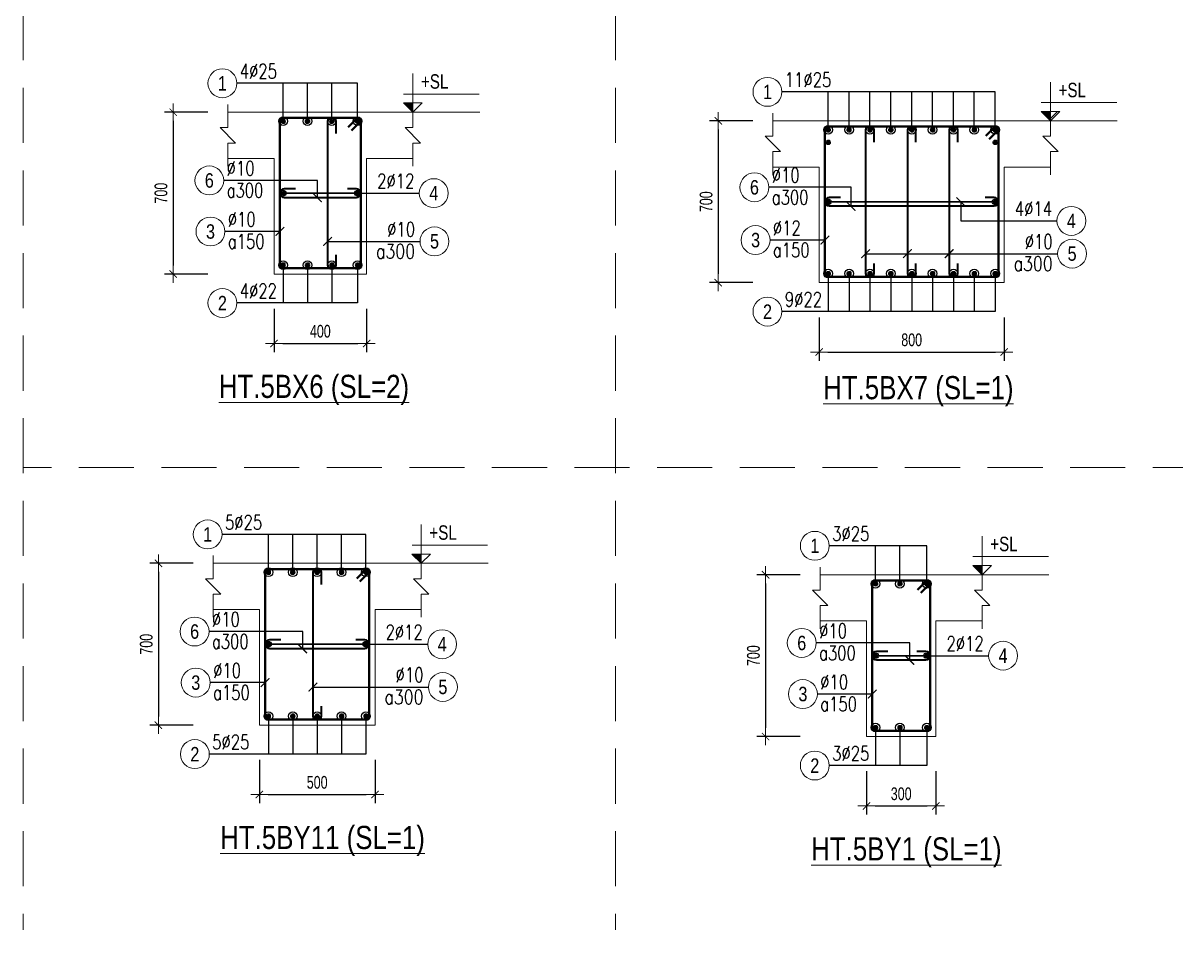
# Model space of a CAD drawing. Header units: millimetres. Extents: x 225489 to 327520, y -235866 to -221866.
# Drawn here: x 230612 to 235597, y -235866 to -231944 of the extents above; entities that cross this region are included whole.
import ezdxf
from ezdxf.enums import TextEntityAlignment as Align

# ---------------------------------------------------------------- set-up
doc = ezdxf.new("R2010")
doc.units = ezdxf.units.MM
doc.header["$PDMODE"] = 3
doc.linetypes.add('HIDDEN2', pattern=[4.762499999999999, 3.175, -1.5875])
doc.layers.get('0').update_dxf_attribs({"lineweight": 20})
doc.layers.get('Defpoints').update_dxf_attribs({"color": 151, "lineweight": 9})
for name, color, linetype, lineweight in [('NDC_S_ANNO', 7, 'Continuous', 20), ('NDC_S_CONTINUOUS', 3, 'Continuous', 20), ('NDC_S_DIM', 1, 'Continuous', 15), ('NDC_S_HIDDEN', 8, 'HIDDEN2', 13), ('NDC_S_REBAR', 4, 'Continuous', 35), ('NDC_S_STIRRUP', 4, 'Continuous', 40), ('NDC_S_TEXT SYMBOL', 7, 'Continuous', 20), ('NDC_S_THIN LINE', 8, 'Continuous', 9), ('NDC_S_VN TEXT', 7, 'Continuous', 20)]:
    doc.layers.add(name, color=color, linetype=linetype, lineweight=lineweight)
doc.styles.add('ARIAL', font='arial.ttf', dxfattribs={"width": 0.8})
doc.styles.add('NDC_ANNO', font='', dxfattribs={"width": 0.8})
doc.styles.add('NDC_DIM', font='', dxfattribs={"width": 0.75})
doc.styles.add('NDC_EN TXT', font='romans.shx', dxfattribs={"width": 0.8})
doc.styles.get('NDC_ANNO').set_extended_font_data('Dotum')
doc.styles.get('NDC_DIM').set_extended_font_data('Dotum')
doc.dimstyles.new('NDC_dim_25', dxfattribs={"dimscale": 25, "dimtxt": 2.2, "dimasz": 1.5, "dimexe": 1.5, "dimexo": 2.5, "dimgap": 1, "dimtad": 1, "dimdec": 0, "dimzin": 0, "dimdsep": 46, "dimtxsty": 'NDC_DIM', "dimblk": 'DIMMARK', "dimcen": 0.09, "dimdle": 1.2, "dimclrd": 1, "dimclre": 1, "dimclrt": 3, "dimadec": 0, "dimazin": 0, "dimtfac": 1, "dimtdec": 0, "dimtix": 1, "dimtofl": 0, "dimtmove": 0, "dimatfit": 3, "dimfxl": 6, "dimfxlon": 1, "dimtolj": 1, "dimtzin": 0, "dimarcsym": 0})

# ---------------------------------------------------------------- blocks, each defined once
blk = doc.blocks.new('kata_block_THEP')
at = {"layer": 'NDC_S_REBAR', "color": 0}
for p, q in [((-0.5, 0), (0.5, 0)), ((-0.3535533905960619, 0.353553390592424), (0.3535533905960619, -0.353553390592424)), ((0.3535533905960619, 0.353553390592424), (-0.3535533905960619, -0.353553390592424)), ((0, 0.5), (0, -0.5))]:
    blk.add_line(p, q, dxfattribs=at)
at = {"layer": 'NDC_S_REBAR', "color": 0, "const_width": 0.08333333333333334}
blk.add_lwpolyline([(-0.5, -1.818989403545856e-12, 1), (0.5000000000145519, -1.818989403545856e-12, 1), (-0.5, -1.818989403545856e-12, 1)], format="xyb", dxfattribs=at)
blk = doc.blocks.new('DIMMARK')
at = {"layer": 'NDC_S_DIM', "color": 1}
blk.add_line((-1.5, 0), (1, 0), dxfattribs=at)
at = {"layer": 'NDC_S_DIM', "color": 2, "const_width": 0.1}
blk.add_lwpolyline([(-0.4242640687119285, -0.4242640687119285), (0.4242640687119285, 0.4242640687119285)], dxfattribs=at)
blk = doc.blocks.new('*D74')
at = {"layer": 'Defpoints', "color": 0, "transparency": 16777216}
for p in [(231767.4568942757, -232329.8664509654), (231261.4568942757, -233029.8664509654), (231767.4568942757, -233029.8664509654)]:
    blk.add_point(p, dxfattribs=at)
at = {"layer": 'NDC_S_DIM', "color": 1, "lineweight": -2, "transparency": 16777216}
for p, q in [((231411.4568942757, -232329.8664509654), (231223.9568942757, -232329.8664509654)), ((231261.4568942757, -232367.3664509654), (231261.4568942757, -232992.3664509654)), ((231411.4568942757, -233029.8664509654), (231223.9568942757, -233029.8664509654))]:
    blk.add_line(p, q, dxfattribs=at)
at = {"layer": 'NDC_S_DIM', "color": 1, "lineweight": -2, "transparency": 16777216, "xscale": 37.5, "yscale": 37.5, "zscale": 37.5}
for p, rotation in [((231261.4568942757, -232329.8664509654), 90), ((231261.4568942757, -233029.8664509654), 270)]:
    blk.add_blockref('DIMMARK', p, dxfattribs=dict(at, rotation=rotation))
at = {"layer": 'NDC_S_DIM', "color": 3, "transparency": 16777216, "insert": (231208.9568942758, -232679.8664509653), "char_height": 55.00000000000001, "attachment_point": 5, "rotation": 90, "style": 'NDC_DIM'}
blk.add_mtext('\\A1;700', dxfattribs=at)
blk = doc.blocks.new('*D75')
at = {"layer": 'Defpoints', "color": 0, "transparency": 16777216}
for p in [(231697.7837697314, -233029.8664509654), (232097.7837697314, -233029.8664509654), (232097.7837697314, -233329.8664509654)]:
    blk.add_point(p, dxfattribs=at)
at = {"layer": 'NDC_S_DIM', "color": 1, "lineweight": -2, "transparency": 16777216}
for p, q in [((231697.7837697314, -233179.8664509654), (231697.7837697314, -233367.3664509654)), ((232097.7837697314, -233179.8664509654), (232097.7837697314, -233367.3664509654)), ((231735.2837697314, -233329.8664509654), (232060.2837697314, -233329.8664509654))]:
    blk.add_line(p, q, dxfattribs=at)
at = {"layer": 'NDC_S_DIM', "color": 1, "lineweight": -2, "transparency": 16777216, "xscale": 37.5, "yscale": 37.5, "zscale": 37.5, "rotation": 180}
blk.add_blockref('DIMMARK', (231697.7837697314, -233329.8664509654), dxfattribs=at)
at = {"layer": 'NDC_S_DIM', "color": 1, "lineweight": -2, "transparency": 16777216, "xscale": 37.5, "yscale": 37.5, "zscale": 37.5}
blk.add_blockref('DIMMARK', (232097.7837697314, -233329.8664509654), dxfattribs=at)
at = {"layer": 'NDC_S_DIM', "color": 3, "transparency": 16777216, "insert": (231897.7837697314, -233277.3664509654), "char_height": 55.00000000000001, "attachment_point": 5, "style": 'NDC_DIM'}
blk.add_mtext('\\A1;400', dxfattribs=at)
blk = doc.blocks.new('kata_block_CT')
at = {"layer": 'NDC_S_ANNO'}
blk.add_hatch(color=3, dxfattribs=at).paths.add_polyline_path([(0, 1.596954857557648), (-1.612010908633238, 1.596954857557648), (0, 0)])
at = {"layer": 'NDC_S_ANNO', "ltscale": 50}
h = blk.add_hatch(dxfattribs=at)
h.set_pattern_fill('ANSI31', color=256, scale=1.406250541793835, style=0)
h.set_pattern_definition([(45.00000000000001, (0, 5.456968210637569e-12), (-3.157122508925224, 3.157122508925225), [])])
h.paths.add_polyline_path([(0, 1.596954857557648), (0, 0), (1.612010908924276, 1.596954857557648)])
for p, q in [((-1.592704896858777, 3.140833880479477), (11.46947077315417, 3.140833880479477)), ((11.56125648126181, 5.456968210637569e-12), (-1.63869572513795, 5.456968210637569e-12))]:
    blk.add_line(p, q, dxfattribs=at)
for points in [[(0, 6.69495074864426), (0, 0)], [(0, 0), (-1.612010908924276, 1.596954857557648), (0, 1.596954857557648)], [(0, 0), (1.612010908924276, 1.596954857557648), (0, 1.596954857557648)]]:
    blk.add_lwpolyline(points, dxfattribs=at)
at = {"layer": 'NDC_S_ANNO', "color": 8, "ltscale": 50}
blk.add_lwpolyline([(0, 0), (-1.612010908633238, 1.596954857557648), (0, 1.596954857557648)], dxfattribs=at)
at = {"layer": 'NDC_S_TEXT SYMBOL', "color": 3, "style": 'NDC_ANNO', "width": 0.8}
blk.add_attdef('CT', (1.409564409346785, 4.068271311703938), '', height=2.5, dxfattribs=at)
blk = doc.blocks.new('kata_block_TD')
at = {"color": 6, "linetype": 'ByBlock', "lineweight": -2, "style": 'ARIAL', "width": 0.8}
blk.add_attdef('SECTDET2', text='', height=5, dxfattribs=at).set_placement((0, 7.970649532882817), align=Align.CENTER)
at = {"color": 0, "linetype": 'ByBlock', "lineweight": -2, "style": 'ARIAL', "width": 0.8}
blk.add_attdef('SECTDET1', text='', height=5, dxfattribs=at).set_placement((0, 1.470649532882817), align=Align.CENTER)
at = {"color": 3, "lineweight": 25, "style": 'ARIAL', "width": 0.8}
blk.add_attdef('SSCALE', text='', height=2.5, dxfattribs=at).set_placement((0, -3.998868953555331), align=Align.CENTER)
blk = doc.blocks.new('*U12')
blk.add_circle((-2.5, 0), 2.5)
at = {"layer": 'NDC_S_VN TEXT', "color": 3, "style": 'NDC_EN TXT', "width": 0.75}
for tag, p in [('DK1', (0.5, 0.8455043070534884)), ('KC1', (0.5, -2.972544307831413))]:
    blk.add_attdef(tag, p, '', height=2.5, dxfattribs=at)
at = {"layer": 'NDC_S_VN TEXT', "color": 7, "style": 'ARIAL', "width": 0.8}
blk.add_attdef('SH2', text='', height=2.5, dxfattribs=at).set_placement((-2.5, 0), align=Align.MIDDLE)
blk = doc.blocks.new('*U15')
blk.add_circle((2.5, 0), 2.5)
at = {"layer": 'NDC_S_VN TEXT', "color": 3, "style": 'NDC_EN TXT'}
for tag, width, p in [('DK2', 0.75, (-0.85, 0.8455043070534884)), ('KC2', 0.8, (-0.85, -2.972544307831413))]:
    blk.add_attdef(tag, text='', height=2.5, dxfattribs=dict(at, width=width)).set_placement(p, align=Align.RIGHT)
at = {"layer": 'NDC_S_VN TEXT', "color": 7, "style": 'ARIAL', "width": 0.8}
blk.add_attdef('SH3', text='', height=2.5, dxfattribs=at).set_placement((2.5, 0), align=Align.MIDDLE)
blk = doc.blocks.new('*U10')
blk.add_circle((2.5, 0), 2.5)
at = {"layer": 'NDC_S_VN TEXT', "color": 3, "style": 'NDC_EN TXT', "width": 0.75}
blk.add_attdef('DK2', text='', height=2.5, dxfattribs=at).set_placement((-0.85, 0.8455043070534884), align=Align.RIGHT)
at = {"layer": 'NDC_S_VN TEXT', "color": 7, "style": 'ARIAL', "width": 0.8}
blk.add_attdef('SH3', text='', height=2.5, dxfattribs=at).set_placement((2.5, 0), align=Align.MIDDLE)
blk = doc.blocks.new('*U11')
blk.add_circle((-2.5, 0), 2.5)
at = {"layer": 'NDC_S_VN TEXT', "color": 3, "style": 'NDC_EN TXT', "width": 0.75}
blk.add_attdef('DK1', (0.5, 0.8455043070534884), '', height=2.5, dxfattribs=at)
at = {"layer": 'NDC_S_VN TEXT', "color": 7, "style": 'ARIAL', "width": 0.8}
blk.add_attdef('SH2', text='', height=2.5, dxfattribs=at).set_placement((-2.5, 0), align=Align.MIDDLE)
blk = doc.blocks.new('*D76')
at = {"layer": 'Defpoints', "color": 0, "transparency": 16777216}
for p in [(234054.6788477843, -233066.8943054327), (234854.6788477843, -233066.8943054327), (234854.6788477843, -233366.8943054327)]:
    blk.add_point(p, dxfattribs=at)
at = {"layer": 'NDC_S_DIM', "color": 1, "lineweight": -2, "transparency": 16777216}
for p, q in [((234054.6788477843, -233216.8943054327), (234054.6788477843, -233404.3943054327)), ((234854.6788477843, -233216.8943054327), (234854.6788477843, -233404.3943054327)), ((234092.1788477843, -233366.8943054327), (234817.1788477843, -233366.8943054327))]:
    blk.add_line(p, q, dxfattribs=at)
at = {"layer": 'NDC_S_DIM', "color": 1, "lineweight": -2, "transparency": 16777216, "xscale": 37.5, "yscale": 37.5, "zscale": 37.5, "rotation": 180}
blk.add_blockref('DIMMARK', (234054.6788477843, -233366.8943054327), dxfattribs=at)
at = {"layer": 'NDC_S_DIM', "color": 1, "lineweight": -2, "transparency": 16777216, "xscale": 37.5, "yscale": 37.5, "zscale": 37.5}
blk.add_blockref('DIMMARK', (234854.6788477843, -233366.8943054327), dxfattribs=at)
at = {"layer": 'NDC_S_DIM', "color": 3, "transparency": 16777216, "insert": (234454.6788477843, -233314.3943054327), "char_height": 55.00000000000001, "attachment_point": 5, "style": 'NDC_DIM'}
blk.add_mtext('\\A1;800', dxfattribs=at)
blk = doc.blocks.new('*D77')
at = {"layer": 'Defpoints', "color": 0, "transparency": 16777216}
for p in [(234124.3519723286, -232366.8943054327), (233618.3519723286, -233066.8943054327), (234124.3519723286, -233066.8943054327)]:
    blk.add_point(p, dxfattribs=at)
at = {"layer": 'NDC_S_DIM', "color": 1, "lineweight": -2, "transparency": 16777216}
for p, q in [((233768.3519723286, -232366.8943054327), (233580.8519723286, -232366.8943054327)), ((233618.3519723286, -232404.3943054327), (233618.3519723286, -233029.3943054327)), ((233768.3519723286, -233066.8943054327), (233580.8519723286, -233066.8943054327))]:
    blk.add_line(p, q, dxfattribs=at)
at = {"layer": 'NDC_S_DIM', "color": 1, "lineweight": -2, "transparency": 16777216, "xscale": 37.5, "yscale": 37.5, "zscale": 37.5}
for p, rotation in [((233618.3519723286, -232366.8943054327), 90), ((233618.3519723286, -233066.8943054327), 270)]:
    blk.add_blockref('DIMMARK', p, dxfattribs=dict(at, rotation=rotation))
at = {"layer": 'NDC_S_DIM', "color": 3, "transparency": 16777216, "insert": (233565.8519723286, -232716.8943054327), "char_height": 55.00000000000001, "attachment_point": 5, "rotation": 90, "style": 'NDC_DIM'}
blk.add_mtext('\\A1;700', dxfattribs=at)
blk = doc.blocks.new('*D80')
at = {"layer": 'Defpoints', "color": 0, "transparency": 16777216}
for p in [(231634.1379715345, -234980.4652427659), (232134.1379715345, -234980.4652427659), (232134.1379715345, -235280.4652427659)]:
    blk.add_point(p, dxfattribs=at)
at = {"layer": 'NDC_S_DIM', "color": 1, "lineweight": -2, "transparency": 16777216}
for p, q in [((231634.1379715345, -235130.4652427659), (231634.1379715345, -235317.9652427659)), ((232134.1379715345, -235130.4652427659), (232134.1379715345, -235317.9652427659)), ((231671.6379715345, -235280.4652427659), (232096.6379715345, -235280.4652427659))]:
    blk.add_line(p, q, dxfattribs=at)
at = {"layer": 'NDC_S_DIM', "color": 1, "lineweight": -2, "transparency": 16777216, "xscale": 37.5, "yscale": 37.5, "zscale": 37.5, "rotation": 180}
blk.add_blockref('DIMMARK', (231634.1379715345, -235280.4652427659), dxfattribs=at)
at = {"layer": 'NDC_S_DIM', "color": 1, "lineweight": -2, "transparency": 16777216, "xscale": 37.5, "yscale": 37.5, "zscale": 37.5}
blk.add_blockref('DIMMARK', (232134.1379715345, -235280.4652427659), dxfattribs=at)
at = {"layer": 'NDC_S_DIM', "color": 3, "transparency": 16777216, "insert": (231884.1379715345, -235227.9652427659), "char_height": 55.00000000000001, "attachment_point": 5, "style": 'NDC_DIM'}
blk.add_mtext('\\A1;500', dxfattribs=at)
blk = doc.blocks.new('*D81')
at = {"layer": 'Defpoints', "color": 0, "transparency": 16777216}
for p in [(231703.8110960788, -234280.4652427659), (231197.8110960788, -234980.4652427659), (231703.8110960788, -234980.4652427659)]:
    blk.add_point(p, dxfattribs=at)
at = {"layer": 'NDC_S_DIM', "color": 1, "lineweight": -2, "transparency": 16777216}
for p, q in [((231347.8110960788, -234280.4652427659), (231160.3110960788, -234280.4652427659)), ((231197.8110960788, -234317.9652427659), (231197.8110960788, -234942.9652427659)), ((231347.8110960788, -234980.4652427659), (231160.3110960788, -234980.4652427659))]:
    blk.add_line(p, q, dxfattribs=at)
at = {"layer": 'NDC_S_DIM', "color": 1, "lineweight": -2, "transparency": 16777216, "xscale": 37.5, "yscale": 37.5, "zscale": 37.5}
for p, rotation in [((231197.8110960788, -234280.4652427659), 90), ((231197.8110960788, -234980.4652427659), 270)]:
    blk.add_blockref('DIMMARK', p, dxfattribs=dict(at, rotation=rotation))
at = {"layer": 'NDC_S_DIM', "color": 3, "transparency": 16777216, "insert": (231145.3110960789, -234630.4652427658), "char_height": 55.00000000000001, "attachment_point": 5, "rotation": 90, "style": 'NDC_DIM'}
blk.add_mtext('\\A1;700', dxfattribs=at)
blk = doc.blocks.new('*D82')
at = {"layer": 'Defpoints', "color": 0, "transparency": 16777216}
for p in [(234328.9678316443, -234329.8664509631), (233822.9678316443, -235029.8664509631), (234328.9678316443, -235029.8664509631)]:
    blk.add_point(p, dxfattribs=at)
at = {"layer": 'NDC_S_DIM', "color": 1, "lineweight": -2, "transparency": 16777216}
for p, q in [((233972.9678316443, -234329.8664509631), (233785.4678316443, -234329.8664509631)), ((233822.9678316443, -234367.3664509631), (233822.9678316443, -234992.3664509631)), ((233972.9678316443, -235029.8664509631), (233785.4678316443, -235029.8664509631))]:
    blk.add_line(p, q, dxfattribs=at)
at = {"layer": 'NDC_S_DIM', "color": 1, "lineweight": -2, "transparency": 16777216, "xscale": 37.5, "yscale": 37.5, "zscale": 37.5}
for p, rotation in [((233822.9678316443, -234329.8664509631), 90), ((233822.9678316443, -235029.8664509631), 270)]:
    blk.add_blockref('DIMMARK', p, dxfattribs=dict(at, rotation=rotation))
at = {"layer": 'NDC_S_DIM', "color": 3, "transparency": 16777216, "insert": (233770.4678316443, -234679.866450963), "char_height": 55.00000000000001, "attachment_point": 5, "rotation": 90, "style": 'NDC_DIM'}
blk.add_mtext('\\A1;700', dxfattribs=at)
blk = doc.blocks.new('*D83')
at = {"layer": 'Defpoints', "color": 0, "transparency": 16777216}
for p in [(234259.2947071, -235029.8664509631), (234559.2947071, -235029.8664509631), (234559.2947071, -235329.8664509631)]:
    blk.add_point(p, dxfattribs=at)
at = {"layer": 'NDC_S_DIM', "color": 1, "lineweight": -2, "transparency": 16777216}
for p, q in [((234259.2947071, -235179.8664509631), (234259.2947071, -235367.3664509631)), ((234559.2947071, -235179.8664509631), (234559.2947071, -235367.3664509631)), ((234296.7947071, -235329.8664509631), (234521.7947071, -235329.8664509631))]:
    blk.add_line(p, q, dxfattribs=at)
at = {"layer": 'NDC_S_DIM', "color": 1, "lineweight": -2, "transparency": 16777216, "xscale": 37.5, "yscale": 37.5, "zscale": 37.5, "rotation": 180}
blk.add_blockref('DIMMARK', (234259.2947071, -235329.8664509631), dxfattribs=at)
at = {"layer": 'NDC_S_DIM', "color": 1, "lineweight": -2, "transparency": 16777216, "xscale": 37.5, "yscale": 37.5, "zscale": 37.5}
blk.add_blockref('DIMMARK', (234559.2947071, -235329.8664509631), dxfattribs=at)
at = {"layer": 'NDC_S_DIM', "color": 3, "transparency": 16777216, "insert": (234409.2947071, -235277.3664509631), "char_height": 55.00000000000001, "attachment_point": 5, "style": 'NDC_DIM'}
blk.add_mtext('\\A1;300', dxfattribs=at)

msp = doc.modelspace()

# ---------------------------------------------------------------- linework, layer by layer
at = {"layer": 'NDC_S_CONTINUOUS'}
for points in [[(231497.7837697314, -232329.8664509654), (231697.7837697314, -232329.8664509654), (231697.7837697314, -232329.8664509654), (232097.7837697314, -232329.8664509654), (232097.7837697314, -232329.8664509654), (232297.7837697314, -232329.8664509654)], [(233854.6788477843, -232366.8943054327), (234054.6788477843, -232366.8943054327), (234054.6788477843, -232366.8943054327), (234854.6788477843, -232366.8943054327), (234854.6788477843, -232366.8943054327), (235054.6788477843, -232366.8943054327)], [(231497.7837697314, -232529.8664509654), (231697.7837697314, -232529.8664509654), (231697.7837697314, -233029.8664509654), (232097.7837697314, -233029.8664509654), (232097.7837697314, -232529.8664509654), (232297.7837697314, -232529.8664509654)], [(233854.6788477843, -232566.8943054327), (234054.6788477843, -232566.8943054327), (234054.6788477843, -233066.8943054327), (234854.6788477843, -233066.8943054327), (234854.6788477843, -232566.8943054327), (235054.6788477843, -232566.8943054327)], [(231434.1379715345, -234280.4652427659), (231634.1379715345, -234280.4652427659), (231634.1379715345, -234280.4652427659), (232134.1379715345, -234280.4652427659), (232134.1379715345, -234280.4652427659), (232334.1379715345, -234280.4652427659)], [(234059.2947071, -234329.8664509631), (234259.2947071, -234329.8664509631), (234259.2947071, -234329.8664509631), (234559.2947071, -234329.8664509631), (234559.2947071, -234329.8664509631), (234759.2947071, -234329.8664509631)], [(231434.1379715345, -234480.4652427659), (231634.1379715345, -234480.4652427659), (231634.1379715345, -234980.4652427659), (232134.1379715345, -234980.4652427659), (232134.1379715345, -234480.4652427659), (232334.1379715345, -234480.4652427659)], [(234059.2947071, -234529.8664509631), (234259.2947071, -234529.8664509631), (234259.2947071, -235029.8664509631), (234559.2947071, -235029.8664509631), (234559.2947071, -234529.8664509631), (234759.2947071, -234529.8664509631)]]:
    msp.add_lwpolyline(points, dxfattribs=at)
at = {"layer": 'NDC_S_HIDDEN', "ltscale": 75}
for p, q in [((230612.4073254404, -221865.8761660783), (230612.4073254404, -235865.8761660624)), ((233173.9182628089, -221865.8761660783), (233173.9182628089, -235865.8761660624)), ((235735.4292001775, -233865.8761660646), (230612.4073254404, -233865.8761660646))]:
    msp.add_line(p, q, dxfattribs=at)
at = {"layer": 'NDC_S_REBAR'}
for points in [[(231966.2157697314, -232422.2111408987), (231966.2157697314, -232373.2979710889, 0.9999999999999999), (231929.3517697314, -232373.2979710889), (231929.3517697314, -232986.4344509653, 0.9999999999999999), (231966.2157697314, -232986.4344509653), (231966.2157697314, -232947.1775599565, -0.414213562)], [(234292.4778442576, -232459.238995366), (234292.4778442576, -232410.3258255562, 0.9999999999999999), (234255.6138442576, -232410.3258255562), (234255.6138442576, -233023.4623054327, 0.9999999999999999), (234292.4778442576, -233023.4623054327), (234292.4778442576, -232984.2054144238, -0.414213562)], [(234472.9778442576, -232459.238995366), (234472.9778442576, -232410.3258255562, 0.9999999999999999), (234436.1138442576, -232410.3258255562), (234436.1138442576, -233023.4623054327, 0.9999999999999999), (234472.9778442576, -233023.4623054327), (234472.9778442576, -232984.2054144238, -0.414213562)], [(234653.4778442657, -232459.2389953661), (234653.4778442657, -232410.3258255562, 0.9999999999999999), (234616.6138442657, -232410.3258255562), (234616.6138442657, -233023.4623054327, 0.9999999999999999), (234653.4778442657, -233023.4623054327), (234653.4778442657, -232984.2054144239, -0.414213562)], [(231790.1289395413, -232661.4344509654), (231741.2157697314, -232661.4344509654, 0.9999999999999999), (231741.2157697314, -232698.2984509655), (232054.3517697314, -232698.2984509655, 0.9999999999999999), (232054.3517697314, -232661.4344509654), (232015.0948787226, -232661.4344509654, -0.414213562)], [(234147.0240175941, -232698.4623054327), (234098.1108477843, -232698.4623054327, 0.9999999999999999), (234098.1108477843, -232735.3263054328), (234811.2468477842, -232735.3263054328, 0.9999999999999999), (234811.2468477842, -232698.4623054327), (234771.9899567754, -232698.4623054327, -0.414213562)], [(231902.5699715345, -234372.8099326992), (231902.5699715345, -234323.8967628894, 0.9999999999999999), (231865.7059715345, -234323.8967628894), (231865.7059715345, -234937.0332427658, 0.9999999999999999), (231902.5699715345, -234937.0332427658), (231902.5699715345, -234897.776351757, -0.414213562)], [(231726.4831413444, -234612.0332427659), (231677.5699715345, -234612.0332427659, 0.9999999999999999), (231677.5699715345, -234648.897242766), (232090.7059715345, -234648.897242766, 0.9999999999999999), (232090.7059715345, -234612.0332427659), (232051.4490805257, -234612.0332427659, -0.414213562)], [(234351.6398769098, -234661.4344509631), (234302.7267071, -234661.4344509631, 0.9999999999999999), (234302.7267071, -234698.2984509632), (234515.8627070999, -234698.2984509632, 0.9999999999999999), (234515.8627070999, -234661.4344509631), (234476.6058160911, -234661.4344509631, -0.414213562)]]:
    msp.add_lwpolyline(points, format="xyb", dxfattribs=at)
at = {"layer": 'NDC_S_STIRRUP'}
for points in [[(232018.7837697314, -232394.8664509654), (232058.7837697314, -232354.8664509654, -0.414213562), (232072.7837697314, -232368.8664509654), (232072.7837697314, -232990.8664509654, -0.414213562), (232058.7837697314, -233004.8664509654), (231736.7837697314, -233004.8664509654, -0.414213562), (231722.7837697314, -232990.8664509654), (231722.7837697314, -232368.8664509654, -0.414213562), (231736.7837697314, -232354.8664509654), (232058.7837697314, -232354.8664509654, -0.414213562), (232072.7837697314, -232368.8664509654), (232032.7837697314, -232408.8664509654)], [(234775.6788477843, -232431.8943054327), (234815.6788477843, -232391.8943054327, -0.414213562), (234829.6788477843, -232405.8943054327), (234829.6788477843, -233027.8943054327, -0.414213562), (234815.6788477843, -233041.8943054327), (234093.6788477843, -233041.8943054327, -0.414213562), (234079.6788477843, -233027.8943054327), (234079.6788477843, -232405.8943054327, -0.414213562), (234093.6788477843, -232391.8943054327), (234815.6788477843, -232391.8943054327, -0.414213562), (234829.6788477843, -232405.8943054327), (234789.6788477843, -232445.8943054327)], [(232055.1379715345, -234345.4652427659), (232095.1379715345, -234305.4652427659, -0.414213562), (232109.1379715345, -234319.4652427659), (232109.1379715345, -234941.4652427659, -0.414213562), (232095.1379715345, -234955.4652427659), (231673.1379715345, -234955.4652427659, -0.414213562), (231659.1379715345, -234941.4652427659), (231659.1379715345, -234319.4652427659, -0.414213562), (231673.1379715345, -234305.4652427659), (232095.1379715345, -234305.4652427659, -0.414213562), (232109.1379715345, -234319.4652427659), (232069.1379715345, -234359.4652427659)], [(234480.2947071, -234394.8664509631), (234520.2947071, -234354.8664509631, -0.414213562), (234534.2947071, -234368.8664509631), (234534.2947071, -234990.8664509631, -0.414213562), (234520.2947071, -235004.8664509631), (234298.2947071, -235004.8664509631, -0.414213562), (234284.2947071, -234990.8664509631), (234284.2947071, -234368.8664509631, -0.414213562), (234298.2947071, -234354.8664509631), (234520.2947071, -234354.8664509631, -0.414213562), (234534.2947071, -234368.8664509631), (234494.2947071, -234408.8664509631)]]:
    msp.add_lwpolyline(points, format="xyb", dxfattribs=at)
at = {"layer": 'NDC_S_THIN LINE'}
for points in [[(231497.7837697314, -232563.1997842987), (231497.7837697314, -232463.1997842987), (231531.1171030648, -232463.1997842987), (231464.4504363981, -232396.5331176321), (231497.7837697314, -232396.5331176321), (231497.7837697314, -232296.5331176321)], [(232297.7837697314, -232563.1997842987), (232297.7837697314, -232463.1997842987), (232331.1171030648, -232463.1997842987), (232264.4504363981, -232396.5331176321), (232297.7837697314, -232396.5331176321), (232297.7837697314, -232296.5331176321)], [(233854.6788477843, -232600.2276387661), (233854.6788477843, -232500.2276387661), (233888.0121811176, -232500.2276387661), (233821.3455144509, -232433.5609720994), (233854.6788477843, -232433.5609720994), (233854.6788477843, -232333.5609720994)], [(235054.6788477843, -232600.2276387661), (235054.6788477843, -232500.2276387661), (235088.0121811176, -232500.2276387661), (235021.3455144509, -232433.5609720994), (235054.6788477843, -232433.5609720994), (235054.6788477843, -232333.5609720994)], [(231434.1379715345, -234513.7985760992), (231434.1379715345, -234413.7985760992), (231467.4713048679, -234413.7985760992), (231400.8046382012, -234347.1319094326), (231434.1379715345, -234347.1319094326), (231434.1379715345, -234247.1319094326)], [(232334.1379715345, -234513.7985760992), (232334.1379715345, -234413.7985760992), (232367.4713048679, -234413.7985760992), (232300.8046382012, -234347.1319094326), (232334.1379715345, -234347.1319094326), (232334.1379715345, -234247.1319094326)], [(234059.2947071, -234563.1997842964), (234059.2947071, -234463.1997842964), (234092.6280404333, -234463.1997842964), (234025.9613737667, -234396.5331176298), (234059.2947071, -234396.5331176298), (234059.2947071, -234296.5331176298)], [(234759.2947071, -234563.1997842964), (234759.2947071, -234463.1997842964), (234792.6280404333, -234463.1997842964), (234725.9613737667, -234396.5331176298), (234759.2947071, -234396.5331176298), (234759.2947071, -234296.5331176298)]]:
    msp.add_lwpolyline(points, dxfattribs=at)

# ---------------------------------------------------------------- block references
at = {"layer": 'NDC_S_REBAR', "xscale": 22, "yscale": 22, "zscale": 22}
for p in [(231736.7837697314, -232368.8664509654), (232058.7837697314, -232368.8664509654), (234093.6788477843, -232405.8943054327), (234183.9288477843, -232405.8943054327), (234274.1788477843, -232405.8943054327), (234364.4288477843, -232405.8943054327), (234454.6788477843, -232405.8943054327), (234544.9288477843, -232405.8943054327), (234635.1788477843, -232405.8943054327), (234725.4288477843, -232405.8943054327), (234815.6788477843, -232405.8943054327), (234093.6788477843, -232460.363200398), (234815.6788477843, -232460.363200398), (231736.7837697314, -232679.8664509654), (232058.7837697314, -232679.8664509654), (234093.6788477843, -232716.8943054327), (234815.6788477843, -232716.8943054327), (231736.7837697314, -232990.8664509654), (231842.2837697314, -232990.8664509654), (231947.7837697314, -232990.8664509654), (232058.7837697314, -232990.8664509654), (234093.6788477843, -233027.8943054327), (234183.9288477843, -233027.8943054327), (234274.1788477843, -233027.8943054327), (234364.4288477843, -233027.8943054327), (234454.6788477843, -233027.8943054327), (234544.9288477843, -233027.8943054327), (234635.1788477843, -233027.8943054327), (234725.4288477843, -233027.8943054327), (234815.6788477843, -233027.8943054327), (231673.1379715345, -234319.4652427659), (232095.1379715345, -234319.4652427659), (234298.2947071, -234368.8664509631), (234520.2947071, -234368.8664509631), (231673.1379715345, -234630.4652427659), (232095.1379715345, -234630.4652427659), (234298.2947071, -234679.8664509631), (234520.2947071, -234679.8664509631), (231673.1379715345, -234941.4652427659), (231778.6379715345, -234941.4652427659), (231884.1379715345, -234941.4652427659), (231989.6379715345, -234941.4652427659), (232095.1379715345, -234941.4652427659), (234298.2947071, -234990.8664509631), (234403.7947071, -234990.8664509631), (234520.2947071, -234990.8664509631)]:
    msp.add_blockref('kata_block_THEP', p, dxfattribs=at)
at = {"layer": 'NDC_S_REBAR', "xscale": -22, "yscale": 22, "zscale": 22, "rotation": 180}
for p in [(231842.2837697314, -232368.8664509654), (231947.7837697314, -232368.8664509654), (231778.6379715345, -234319.4652427659), (231884.1379715345, -234319.4652427659), (231989.6379715345, -234319.4652427659), (234403.7947071, -234368.8664509631)]:
    msp.add_blockref('kata_block_THEP', p, dxfattribs=at)
at = {"layer": 'NDC_S_THIN LINE', "xscale": 25, "yscale": 25, "zscale": 25}
for name, p, values in [('*U11', (231536.7837697314, -232204.8664509654), {'SH2': '1', 'DK1': '4%%c25'}), ('*U11', (233893.6788477843, -232241.8943054327), {'SH2': '1', 'DK1': '11%%c25'}), ('*U12', (231480.2837697314, -232624.8664509654), {'SH2': '6', 'DK1': '%%c10', 'KC1': 'a300'}), ('*U12', (233837.1788477842, -232654.587409258), {'SH2': '6', 'DK1': '%%c10', 'KC1': 'a300'}), ('*U10', (232325.674013529, -232679.8664509654), {'SH3': '4', 'DK2': '2%%c12'}), ('*U10', (235082.5690915818, -232799.8024993222), {'SH3': '4', 'DK2': '4%%c14'}), ('*U12', (231485.2837697314, -232845.687121575), {'SH2': '3', 'DK1': '%%c10', 'KC1': 'a150'}), ('*U15', (232328.8399685957, -232888.3335791447), {'SH3': '5', 'DK2': '%%c10', 'KC2': 'a300'}), ('*U12', (233842.1788477843, -232882.7149760423), {'SH2': '3', 'DK1': '%%c12', 'KC1': 'a150'}), ('*U15', (235085.7350466485, -232941.5771358828), {'SH3': '5', 'DK2': '%%c10', 'KC2': 'a300'}), ('*U11', (231536.7837697314, -233154.8664509654), {'SH2': '2', 'DK1': '4%%c22'}), ('*U11', (233893.6788477843, -233191.8943054327), {'SH2': '2', 'DK1': '9%%c22'}), ('*U11', (231473.1379715345, -234155.4652427659), {'SH2': '1', 'DK1': '5%%c25'}), ('*U11', (234098.2947071, -234204.8664509631), {'SH2': '1', 'DK1': '3%%c25'}), ('*U12', (231416.6379715345, -234575.4652427659), {'SH2': '6', 'DK1': '%%c10', 'KC1': 'a300'}), ('*U10', (232362.0282153321, -234630.4652427659), {'SH3': '4', 'DK2': '2%%c12'}), ('*U12', (234041.7947071, -234624.8664509631), {'SH2': '6', 'DK1': '%%c10', 'KC1': 'a300'}), ('*U10', (234787.1849508975, -234679.8664509631), {'SH3': '4', 'DK2': '2%%c12'}), ('*U12', (231421.6379715345, -234796.2859133755), {'SH2': '3', 'DK1': '%%c10', 'KC1': 'a150'}), ('*U15', (232365.1941703988, -234815.3815056527), {'SH3': '5', 'DK2': '%%c10', 'KC2': 'a300'}), ('*U12', (234046.7947071, -234845.6871215727), {'SH2': '3', 'DK1': '%%c10', 'KC1': 'a150'}), ('*U11', (231417.6795236861, -235105.4652427659), {'SH2': '2', 'DK1': '5%%c25'}), ('*U11', (234098.2947071, -235154.8664509631), {'SH2': '2', 'DK1': '3%%c25'})]:
    msp.add_blockref(name, p, dxfattribs=at).add_auto_attribs(values)
at = {"layer": 'NDC_S_VN TEXT', "xscale": 25, "yscale": 25, "zscale": 25}
for p in [(232297.7837697314, -232329.8664509654), (235054.6788477843, -232366.8943054327), (232334.1379715345, -234280.4652427659), (234759.2947071, -234329.8664509631)]:
    msp.add_blockref('kata_block_CT', p, dxfattribs=at).add_auto_attribs({'CT': '+SL'})
at = {"layer": 'NDC_S_VN TEXT'}
ref = msp.add_blockref('kata_block_TD', (231870.1989134243, -233594.7720979024), dxfattribs=dict(at, xscale=20, yscale=20, zscale=20))
ref.add_attrib('SECTDET1', '%%uHT.5BX6 (SL=2)', dxfattribs={"layer": '0', "color": 0, "linetype": 'ByBlock', "lineweight": -2, "height": 100, "style": 'ARIAL', "width": 0.8}).set_placement((231870.1989134243, -233565.3591072447), align=Align.CENTER)
ref = msp.add_blockref('kata_block_TD', (234483.5527988943, -233600.384370152), dxfattribs=dict(at, xscale=20, yscale=20, zscale=20))
ref.add_attrib('SECTDET1', '%%uHT.5BX7 (SL=1)', dxfattribs={"layer": '0', "color": 0, "linetype": 'ByBlock', "lineweight": -2, "height": 100, "style": 'ARIAL', "width": 0.8}).set_placement((234483.5527988943, -233570.9713794944), align=Align.CENTER)
ref = msp.add_blockref('kata_block_TD', (231907.3963458921, -235545.3708897029), dxfattribs=dict(at, xscale=20, yscale=20, zscale=20))
ref.add_attrib('SECTDET1', '%%uHT.5BY11 (SL=1)', dxfattribs={"layer": '0', "color": 0, "linetype": 'ByBlock', "lineweight": -2, "height": 100, "style": 'ARIAL', "width": 0.8}).set_placement((231907.3963458921, -235515.9578990452), align=Align.CENTER)
ref = msp.add_blockref('kata_block_TD', (234431.7098507928, -235594.7720979001), dxfattribs=dict(at, xscale=20, yscale=20, zscale=20))
ref.add_attrib('SECTDET1', '%%uHT.5BY1 (SL=1)', dxfattribs={"layer": '0', "color": 0, "linetype": 'ByBlock', "lineweight": -2, "height": 100, "style": 'ARIAL', "width": 0.8}).set_placement((234431.7098507928, -235565.3591072424), align=Align.CENTER)

# ---------------------------------------------------------------- dimensions: what is measured, and where the dimension line sits
at = {"layer": 'NDC_S_DIM'}
for base, p1, p2, picture, middle in [((231261.4568942757, -233029.8664509654), (231767.4568942757, -232329.8664509654), (231767.4568942757, -233029.8664509654), '*D74', (231208.9568942758, -232679.8664509653)), ((233618.3519723286, -233066.8943054327), (234124.3519723286, -232366.8943054327), (234124.3519723286, -233066.8943054327), '*D77', (233565.8519723286, -232716.8943054327)), ((231197.8110960788, -234980.4652427659), (231703.8110960788, -234280.4652427659), (231703.8110960788, -234980.4652427659), '*D81', (231145.3110960789, -234630.4652427658)), ((233822.9678316443, -235029.8664509631), (234328.9678316443, -234329.8664509631), (234328.9678316443, -235029.8664509631), '*D82', (233770.4678316443, -234679.866450963))]:
    dim = msp.add_linear_dim(base=base, p1=p1, p2=p2, angle=270, dimstyle='NDC_dim_25', dxfattribs=at)
    dim.commit()
    dim.dimension.update_dxf_attribs({"geometry": picture, "text_midpoint": middle})
for base, p1, p2, picture, middle in [((232097.7837697314, -233329.8664509654), (231697.7837697314, -233029.8664509654), (232097.7837697314, -233029.8664509654), '*D75', (231897.7837697314, -233277.3664509654)), ((234854.6788477843, -233366.8943054327), (234054.6788477843, -233066.8943054327), (234854.6788477843, -233066.8943054327), '*D76', (234454.6788477843, -233314.3943054327)), ((232134.1379715345, -235280.4652427659), (231634.1379715345, -234980.4652427659), (232134.1379715345, -234980.4652427659), '*D80', (231884.1379715345, -235227.9652427659)), ((234559.2947071, -235329.8664509631), (234259.2947071, -235029.8664509631), (234559.2947071, -235029.8664509631), '*D83', (234409.2947071, -235277.3664509631))]:
    dim = msp.add_linear_dim(base=base, p1=p1, p2=p2, dimstyle='NDC_dim_25', dxfattribs=at)
    dim.commit()
    dim.dimension.update_dxf_attribs({"geometry": picture, "text_midpoint": middle})

# ---------------------------------------------------------------- leaders
at = {"layer": 'NDC_S_THIN LINE'}
for points, override in [([(232058.7837697314, -232368.8664509654), (232058.7837697314, -232204.8664509654), (231536.7837697314, -232204.8664509654)], {"dimldrblk": 'DotBlank'}), ([(231947.7837697316, -232368.8664509654), (231947.7837697316, -232204.8664509654), (231536.7837697314, -232204.8664509654)], {"dimldrblk": 'DotBlank'}), ([(231842.2837697314, -232368.8664509654), (231842.2837697314, -232204.8664509654), (231536.7837697314, -232204.8664509654)], {"dimldrblk": 'DotBlank'}), ([(231736.7837697314, -232368.8664509654), (231736.7837697314, -232204.8664509654), (231536.7837697314, -232204.8664509654)], {"dimldrblk": 'DotBlank'}), ([(234093.6788477843, -232405.8943054327), (234093.6788477843, -232241.8943054327), (233893.6788477843, -232241.8943054327)], {"dimldrblk": 'DotBlank'}), ([(234815.6788477843, -232405.8943054327), (234815.6788477843, -232241.8943054327), (233893.6788477843, -232241.8943054327)], {"dimldrblk": 'DotBlank'}), ([(234183.9288477841, -232405.8943054327), (234183.9288477841, -232241.8943054327), (233983.9288477841, -232241.8943054327)], {"dimldrblk": 'DotBlank'}), ([(234274.1788477841, -232405.8943054327), (234274.1788477841, -232241.8943054327), (234074.1788477841, -232241.8943054327)], {"dimldrblk": 'DotBlank'}), ([(234364.4288477841, -232405.8943054327), (234364.4288477841, -232241.8943054327), (234164.4288477841, -232241.8943054327)], {"dimldrblk": 'DotBlank'}), ([(234454.6788477841, -232405.8943054327), (234454.6788477841, -232241.8943054327), (234254.6788477841, -232241.8943054327)], {"dimldrblk": 'DotBlank'}), ([(234544.9288477841, -232405.8943054327), (234544.9288477841, -232241.8943054327), (234344.9288477841, -232241.8943054327)], {"dimldrblk": 'DotBlank'}), ([(234635.1788477841, -232405.8943054327), (234635.1788477841, -232241.8943054327), (234435.1788477841, -232241.8943054327)], {"dimldrblk": 'DotBlank'}), ([(234725.4288477843, -232405.8943054327), (234725.4288477843, -232241.8943054327), (234525.4288477843, -232241.8943054327)], {"dimldrblk": 'DotBlank'}), ([(231885.1171030648, -232699.8664509654), (231885.1171030648, -232624.8664509654), (231480.2837697314, -232624.8664509654)], {"dimldrblk": 'ArchTick'}), ([(231736.7837697314, -232679.8664509654), (232064.7837697314, -232679.8664509654)], {"dimasz": 1, "dimldrblk": 'DotBlank'}), ([(232058.7837697314, -232679.8664509654), (231736.7837697314, -232679.8664509654)], {"dimasz": 1, "dimldrblk": 'DotBlank'}), ([(232058.7837697314, -232679.8664509654), (232325.674013529, -232679.8664509654)], {"dimldrblk": 'DotSmall'}), ([(234192.6077306433, -232736.8943054327), (234192.6077306432, -232654.587409258), (233837.1788477842, -232654.587409258)], {"dimldrblk": 'ArchTick'}), ([(234093.6788477843, -232716.8943054327), (234821.6788477843, -232716.8943054327)], {"dimasz": 1, "dimldrblk": 'DotBlank'}), ([(234815.6788477843, -232716.8943054327), (234093.6788477843, -232716.8943054327)], {"dimasz": 1, "dimldrblk": 'DotBlank'}), ([(234666.7277953701, -232716.8943054327), (234666.7277953701, -232799.8024993222), (235082.5690915818, -232799.8024993222)], {"dimldrblk": 'ArchTick'}), ([(231722.7837697314, -232845.687121575), (231485.2837697314, -232845.687121575)], {"dimldrblk": 'ArchTick'}), ([(231929.3517697314, -232888.3335791447), (232328.8399685957, -232888.3335791447)], {"dimldrblk": 'ArchTick'}), ([(234079.6788477843, -232882.7149760423), (233842.1788477843, -232882.7149760423)], {"dimldrblk": 'ArchTick'}), ([(234255.6138442576, -232941.5771358828), (235085.7350466485, -232941.5771358828)], {"dimldrblk": 'ArchTick'}), ([(234436.1138442576, -232941.5771358828), (235085.7350466485, -232941.5771358828)], {"dimldrblk": 'ArchTick'}), ([(234616.6138442657, -232941.5771358828), (235085.7350466485, -232941.5771358828)], {"dimldrblk": 'ArchTick'}), ([(232058.7837697314, -232990.8664509654), (232058.7837697314, -233154.8664509654), (231536.7837697314, -233154.8664509654)], {"dimldrblk": 'DotBlank'}), ([(231947.7837697314, -232990.8664509654), (231947.7837697314, -233154.8664509654), (231536.7837697314, -233154.8664509654)], {"dimldrblk": 'DotBlank'}), ([(231842.2837697314, -232990.8664509654), (231842.2837697314, -233154.8664509654), (231536.7837697314, -233154.8664509654)], {"dimldrblk": 'DotBlank'}), ([(231736.7837697314, -232990.8664509654), (231736.7837697314, -233154.8664509654), (231536.7837697314, -233154.8664509654)], {"dimldrblk": 'DotBlank'}), ([(234093.6788477843, -233027.8943054327), (234093.6788477843, -233191.8943054327), (233893.6788477843, -233191.8943054327)], {"dimldrblk": 'DotBlank'}), ([(234815.6788477843, -233027.8943054327), (234815.6788477843, -233191.8943054327), (233893.6788477843, -233191.8943054327)], {"dimldrblk": 'DotBlank'}), ([(234183.9288477841, -233027.8943054327), (234183.9288477841, -233191.8943054327), (233983.9288477841, -233191.8943054327)], {"dimldrblk": 'DotBlank'}), ([(234274.1788477841, -233027.8943054327), (234274.1788477841, -233191.8943054327), (234074.1788477841, -233191.8943054327)], {"dimldrblk": 'DotBlank'}), ([(234364.4288477841, -233027.8943054327), (234364.4288477841, -233191.8943054327), (234164.4288477841, -233191.8943054327)], {"dimldrblk": 'DotBlank'}), ([(234454.6788477841, -233027.8943054327), (234454.6788477841, -233191.8943054327), (234254.6788477841, -233191.8943054327)], {"dimldrblk": 'DotBlank'}), ([(234544.9288477841, -233027.8943054327), (234544.9288477841, -233191.8943054327), (234344.9288477841, -233191.8943054327)], {"dimldrblk": 'DotBlank'}), ([(234635.1788477841, -233027.8943054327), (234635.1788477841, -233191.8943054327), (234435.1788477841, -233191.8943054327)], {"dimldrblk": 'DotBlank'}), ([(234725.4288477843, -233027.8943054327), (234725.4288477843, -233191.8943054327), (234525.4288477843, -233191.8943054327)], {"dimldrblk": 'DotBlank'}), ([(231673.1379715345, -234319.4652427659), (231673.1379715345, -234155.4652427659), (231473.1379715345, -234155.4652427659)], {"dimldrblk": 'DotBlank'}), ([(231778.6379715345, -234319.4652427659), (231778.6379715345, -234155.4652427659), (231473.1379715345, -234155.4652427659)], {"dimldrblk": 'DotBlank'}), ([(231884.1379715347, -234319.4652427659), (231884.1379715347, -234155.4652427659), (231473.1379715345, -234155.4652427659)], {"dimldrblk": 'DotBlank'}), ([(231989.6379715347, -234319.4652427659), (231989.6379715347, -234155.4652427659), (231473.1379715345, -234155.4652427659)], {"dimldrblk": 'DotBlank'}), ([(232095.1379715345, -234319.4652427659), (232095.1379715345, -234155.4652427659), (231473.1379715345, -234155.4652427659)], {"dimldrblk": 'DotBlank'}), ([(234520.2947071, -234368.8664509631), (234520.2947071, -234204.8664509631), (234098.2947071, -234204.8664509631)], {"dimldrblk": 'DotBlank'}), ([(234403.7947071, -234368.8664509631), (234403.7947071, -234204.8664509631), (234098.2947071, -234204.8664509631)], {"dimldrblk": 'DotBlank'}), ([(234298.2947071, -234368.8664509631), (234298.2947071, -234204.8664509631), (234098.2947071, -234204.8664509631)], {"dimldrblk": 'DotBlank'}), ([(231821.4713048679, -234650.4652427659), (231821.4713048679, -234575.4652427659), (231416.6379715345, -234575.4652427659)], {"dimldrblk": 'ArchTick'}), ([(231673.1379715345, -234630.4652427659), (232101.1379715345, -234630.4652427659)], {"dimasz": 1, "dimldrblk": 'DotBlank'}), ([(232095.1379715345, -234630.4652427659), (231673.1379715345, -234630.4652427659)], {"dimasz": 1, "dimldrblk": 'DotBlank'}), ([(232095.1379715345, -234630.4652427659), (232362.0282153321, -234630.4652427659)], {"dimldrblk": 'DotSmall'}), ([(234446.6280404333, -234699.8664509631), (234446.6280404333, -234624.8664509631), (234041.7947071, -234624.8664509631)], {"dimldrblk": 'ArchTick'}), ([(234298.2947071, -234679.8664509631), (234526.2947071, -234679.8664509631)], {"dimasz": 1, "dimldrblk": 'DotBlank'}), ([(234520.2947071, -234679.8664509631), (234298.2947071, -234679.8664509631)], {"dimasz": 1, "dimldrblk": 'DotBlank'}), ([(234520.2947071, -234679.8664509631), (234787.1849508975, -234679.8664509631)], {"dimldrblk": 'DotSmall'}), ([(231659.1379715345, -234796.2859133755), (231421.6379715345, -234796.2859133755)], {"dimldrblk": 'ArchTick'}), ([(231865.7059715345, -234815.3815056527), (232365.1941703988, -234815.3815056527)], {"dimldrblk": 'ArchTick'}), ([(234284.2947071, -234845.6871215727), (234046.7947071, -234845.6871215727)], {"dimldrblk": 'ArchTick'}), ([(231673.1379715345, -234941.4652427659), (231673.1379715345, -235105.4652427659), (231417.6795236861, -235105.4652427659)], {"dimldrblk": 'DotBlank'}), ([(231778.6379715345, -234941.4652427659), (231778.6379715345, -235105.4652427659), (231417.6795236861, -235105.4652427659)], {"dimldrblk": 'DotBlank'}), ([(231884.1379715345, -234941.4652427659), (231884.1379715345, -235105.4652427659), (231417.6795236861, -235105.4652427659)], {"dimldrblk": 'DotBlank'}), ([(231989.6379715345, -234941.4652427659), (231989.6379715345, -235105.4652427659), (231417.6795236861, -235105.4652427659)], {"dimldrblk": 'DotBlank'}), ([(232095.1379715345, -234941.4652427659), (232095.1379715345, -235105.4652427659), (231417.6795236861, -235105.4652427659)], {"dimldrblk": 'DotBlank'}), ([(234520.2947071, -234990.8664509631), (234520.2947071, -235154.8664509631), (234098.2947071, -235154.8664509631)], {"dimldrblk": 'DotBlank'}), ([(234403.7947071, -234990.8664509631), (234403.7947071, -235154.8664509631), (234098.2947071, -235154.8664509631)], {"dimldrblk": 'DotBlank'}), ([(234298.2947071, -234990.8664509631), (234298.2947071, -235154.8664509631), (234098.2947071, -235154.8664509631)], {"dimldrblk": 'DotBlank'})]:
    msp.add_leader(points, dimstyle='NDC_dim_25', override=override, dxfattribs=at)

doc.saveas('drawing.dxf')
